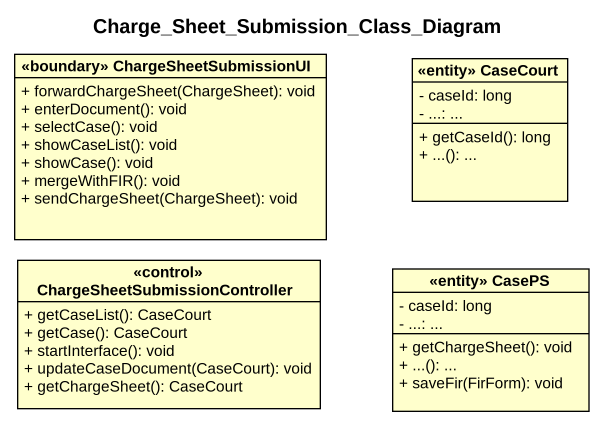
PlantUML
@startuml
title Charge_Sheet_Submission_Class_Diagram
hide circle
hide empty members
skinparam classAttributeIconSize 0
class "<<boundary>> ChargeSheetSubmissionUI" as boundary_ {
  + forwardChargeSheet(ChargeSheet): void
  + enterDocument(): void
  + selectCase(): void
  + showCaseList(): void
  + showCase(): void
  + mergeWithFIR(): void
  + sendChargeSheet(ChargeSheet): void
}
class "<<entity>> CaseCourt" as entity_CaseCourt {
  - caseId: long
  - ...: ...
  + getCaseId(): long
  + ...(): ...
}
class "<<control>> ChargeSheetSubmissionController" as control_ChargeSheetSubmissio {
  + getCaseList(): CaseCourt
  + getCase(): CaseCourt
  + startInterface(): void
  + updateCaseDocument(CaseCourt): void
  + getChargeSheet(): CaseCourt
}
class "<<entity>> CasePS" as entity_CasePS {
  - caseId: long
  - ...: ...
  + getChargeSheet(): void
  + ...(): ...
  + saveFir(FirForm): void
}
@enduml
